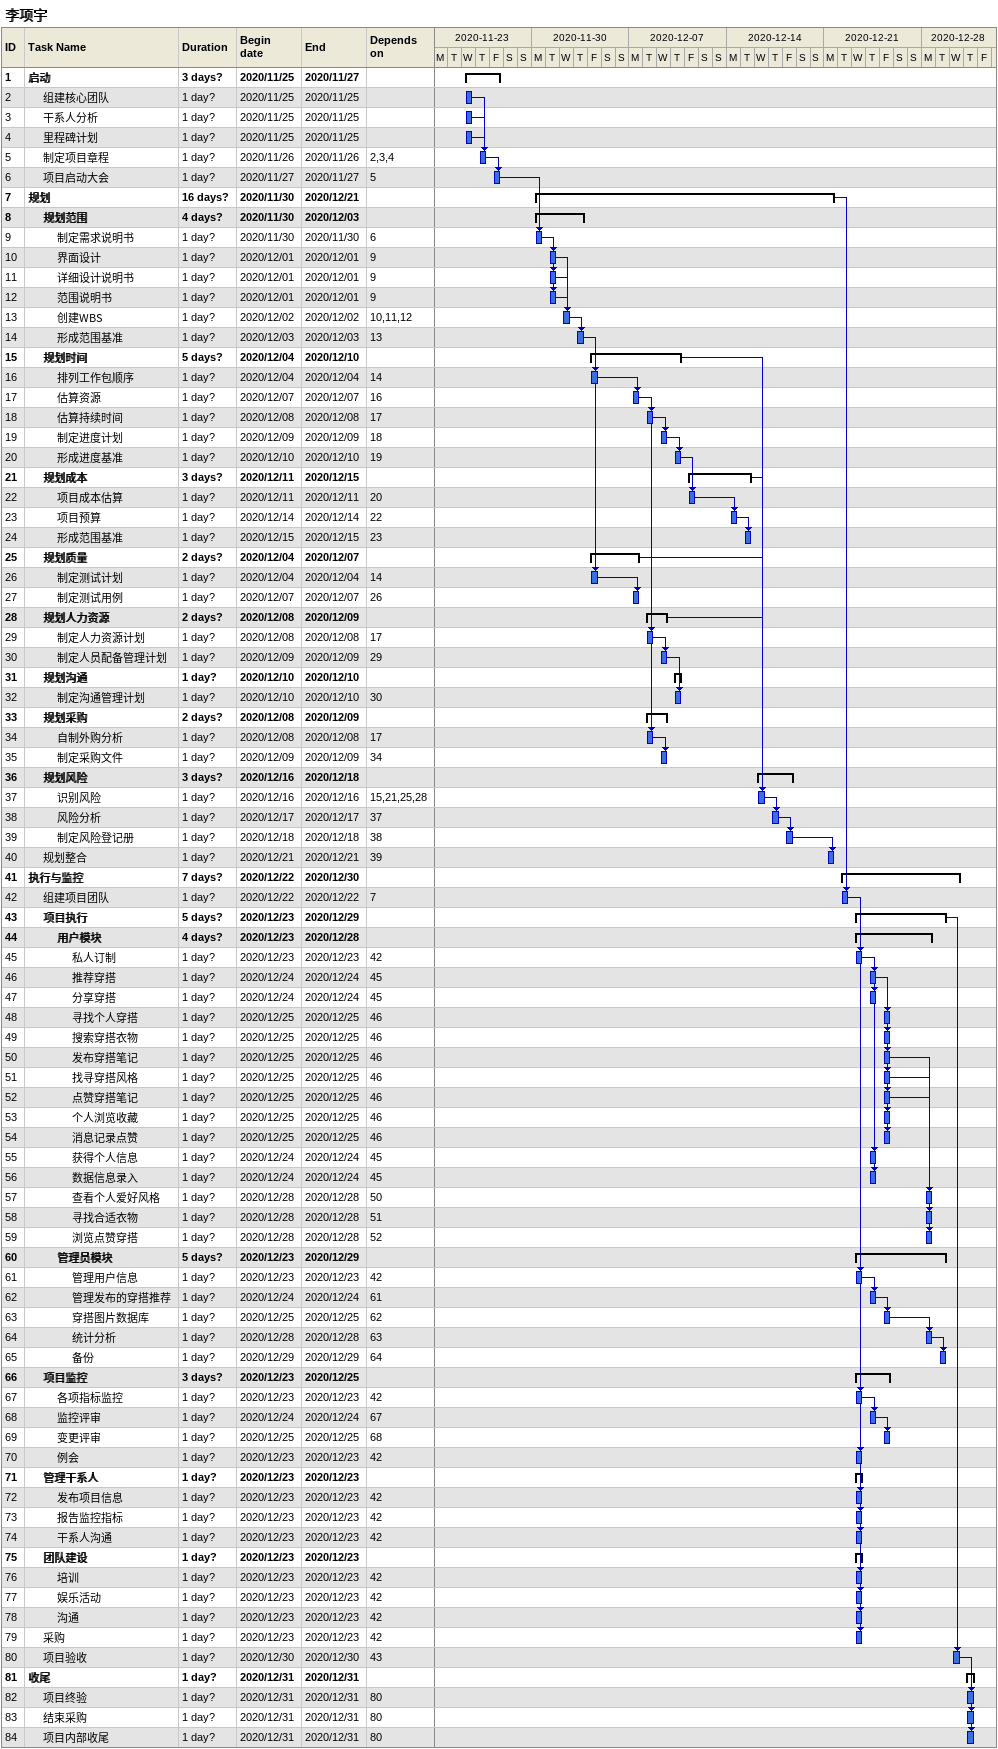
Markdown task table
李项宇

| ID | Level | Task | Duration | Start | Finish | Predecessors |
|---|---|---|---|---|---|---|
| 1 | 1 | **启动** | 3d? | 2020-11-25 | 2020-11-27 |  |
| 2 | 2 | 组建核心团队 | 1d? | 2020-11-25 | 2020-11-25 |  |
| 3 | 2 | 干系人分析 | 1d? | 2020-11-25 | 2020-11-25 |  |
| 4 | 2 | 里程碑计划 | 1d? | 2020-11-25 | 2020-11-25 |  |
| 5 | 2 | 制定项目章程 | 1d? | 2020-11-26 | 2020-11-26 | 2, 3, 4 |
| 6 | 2 | 项目启动大会 | 1d? | 2020-11-27 | 2020-11-27 | 5 |
| 7 | 1 | **规划** | 16d? | 2020-11-30 | 2020-12-21 |  |
| 8 | 2 | **规划范围** | 4d? | 2020-11-30 | 2020-12-03 |  |
| 9 | 3 | 制定需求说明书 | 1d? | 2020-11-30 | 2020-11-30 | 6 |
| 10 | 3 | 界面设计 | 1d? | 2020-12-01 | 2020-12-01 | 9 |
| 11 | 3 | 详细设计说明书 | 1d? | 2020-12-01 | 2020-12-01 | 9 |
| 12 | 3 | 范围说明书 | 1d? | 2020-12-01 | 2020-12-01 | 9 |
| 13 | 3 | 创建WBS | 1d? | 2020-12-02 | 2020-12-02 | 10, 11, 12 |
| 14 | 3 | 形成范围基准 | 1d? | 2020-12-03 | 2020-12-03 | 13 |
| 15 | 2 | **规划时间** | 5d? | 2020-12-04 | 2020-12-10 |  |
| 16 | 3 | 排列工作包顺序 | 1d? | 2020-12-04 | 2020-12-04 | 14 |
| 17 | 3 | 估算资源 | 1d? | 2020-12-07 | 2020-12-07 | 16 |
| 18 | 3 | 估算持续时间 | 1d? | 2020-12-08 | 2020-12-08 | 17 |
| 19 | 3 | 制定进度计划 | 1d? | 2020-12-09 | 2020-12-09 | 18 |
| 20 | 3 | 形成进度基准 | 1d? | 2020-12-10 | 2020-12-10 | 19 |
| 21 | 2 | **规划成本** | 3d? | 2020-12-11 | 2020-12-15 |  |
| 22 | 3 | 项目成本估算 | 1d? | 2020-12-11 | 2020-12-11 | 20 |
| 23 | 3 | 项目预算 | 1d? | 2020-12-14 | 2020-12-14 | 22 |
| 24 | 3 | 形成范围基准 | 1d? | 2020-12-15 | 2020-12-15 | 23 |
| 25 | 2 | **规划质量** | 2d? | 2020-12-04 | 2020-12-07 |  |
| 26 | 3 | 制定测试计划 | 1d? | 2020-12-04 | 2020-12-04 | 14 |
| 27 | 3 | 制定测试用例 | 1d? | 2020-12-07 | 2020-12-07 | 26 |
| 28 | 2 | **规划人力资源** | 2d? | 2020-12-08 | 2020-12-09 |  |
| 29 | 3 | 制定人力资源计划 | 1d? | 2020-12-08 | 2020-12-08 | 17 |
| 30 | 3 | 制定人员配备管理计划 | 1d? | 2020-12-09 | 2020-12-09 | 29 |
| 31 | 2 | **规划沟通** | 1d? | 2020-12-10 | 2020-12-10 |  |
| 32 | 3 | 制定沟通管理计划 | 1d? | 2020-12-10 | 2020-12-10 | 30 |
| 33 | 2 | **规划采购** | 2d? | 2020-12-08 | 2020-12-09 |  |
| 34 | 3 | 自制外购分析 | 1d? | 2020-12-08 | 2020-12-08 | 17 |
| 35 | 3 | 制定采购文件 | 1d? | 2020-12-09 | 2020-12-09 | 34 |
| 36 | 2 | **规划风险** | 3d? | 2020-12-16 | 2020-12-18 |  |
| 37 | 3 | 识别风险 | 1d? | 2020-12-16 | 2020-12-16 | 15, 21, 25, 28 |
| 38 | 3 | 风险分析 | 1d? | 2020-12-17 | 2020-12-17 | 37 |
| 39 | 3 | 制定风险登记册 | 1d? | 2020-12-18 | 2020-12-18 | 38 |
| 40 | 2 | 规划整合 | 1d? | 2020-12-21 | 2020-12-21 | 39 |
| 41 | 1 | **执行与监控** | 7d? | 2020-12-22 | 2020-12-30 |  |
| 42 | 2 | 组建项目团队 | 1d? | 2020-12-22 | 2020-12-22 | 7 |
| 43 | 2 | **项目执行** | 5d? | 2020-12-23 | 2020-12-29 |  |
| 44 | 3 | **用户模块** | 4d? | 2020-12-23 | 2020-12-28 |  |
| 45 | 4 | 私人订制 | 1d? | 2020-12-23 | 2020-12-23 | 42 |
| 46 | 4 | 推荐穿搭 | 1d? | 2020-12-24 | 2020-12-24 | 45 |
| 47 | 4 | 分享穿搭 | 1d? | 2020-12-24 | 2020-12-24 | 45 |
| 48 | 4 | 寻找个人穿搭 | 1d? | 2020-12-25 | 2020-12-25 | 46 |
| 49 | 4 | 搜索穿搭衣物 | 1d? | 2020-12-25 | 2020-12-25 | 46 |
| 50 | 4 | 发布穿搭笔记 | 1d? | 2020-12-25 | 2020-12-25 | 46 |
| 51 | 4 | 找寻穿搭风格 | 1d? | 2020-12-25 | 2020-12-25 | 46 |
| 52 | 4 | 点赞穿搭笔记 | 1d? | 2020-12-25 | 2020-12-25 | 46 |
| 53 | 4 | 个人浏览收藏 | 1d? | 2020-12-25 | 2020-12-25 | 46 |
| 54 | 4 | 消息记录点赞 | 1d? | 2020-12-25 | 2020-12-25 | 46 |
| 55 | 4 | 获得个人信息 | 1d? | 2020-12-24 | 2020-12-24 | 45 |
| 56 | 4 | 数据信息录入 | 1d? | 2020-12-24 | 2020-12-24 | 45 |
| 57 | 4 | 查看个人爱好风格 | 1d? | 2020-12-28 | 2020-12-28 | 50 |
| 58 | 4 | 寻找合适衣物 | 1d? | 2020-12-28 | 2020-12-28 | 51 |
| 59 | 4 | 浏览点赞穿搭 | 1d? | 2020-12-28 | 2020-12-28 | 52 |
| 60 | 3 | **管理员模块** | 5d? | 2020-12-23 | 2020-12-29 |  |
| 61 | 4 | 管理用户信息 | 1d? | 2020-12-23 | 2020-12-23 | 42 |
| 62 | 4 | 管理发布的穿搭推荐 | 1d? | 2020-12-24 | 2020-12-24 | 61 |
| 63 | 4 | 穿搭图片数据库 | 1d? | 2020-12-25 | 2020-12-25 | 62 |
| 64 | 4 | 统计分析 | 1d? | 2020-12-28 | 2020-12-28 | 63 |
| 65 | 4 | 备份 | 1d? | 2020-12-29 | 2020-12-29 | 64 |
| 66 | 2 | **项目监控** | 3d? | 2020-12-23 | 2020-12-25 |  |
| 67 | 3 | 各项指标监控 | 1d? | 2020-12-23 | 2020-12-23 | 42 |
| 68 | 3 | 监控评审 | 1d? | 2020-12-24 | 2020-12-24 | 67 |
| 69 | 3 | 变更评审 | 1d? | 2020-12-25 | 2020-12-25 | 68 |
| 70 | 3 | 例会 | 1d? | 2020-12-23 | 2020-12-23 | 42 |
| 71 | 2 | **管理干系人** | 1d? | 2020-12-23 | 2020-12-23 |  |
| 72 | 3 | 发布项目信息 | 1d? | 2020-12-23 | 2020-12-23 | 42 |
| 73 | 3 | 报告监控指标 | 1d? | 2020-12-23 | 2020-12-23 | 42 |
| 74 | 3 | 干系人沟通 | 1d? | 2020-12-23 | 2020-12-23 | 42 |
| 75 | 2 | **团队建设** | 1d? | 2020-12-23 | 2020-12-23 |  |
| 76 | 3 | 培训 | 1d? | 2020-12-23 | 2020-12-23 | 42 |
| 77 | 3 | 娱乐活动 | 1d? | 2020-12-23 | 2020-12-23 | 42 |
| 78 | 3 | 沟通 | 1d? | 2020-12-23 | 2020-12-23 | 42 |
| 79 | 2 | 采购 | 1d? | 2020-12-23 | 2020-12-23 | 42 |
| 80 | 2 | 项目验收 | 1d? | 2020-12-30 | 2020-12-30 | 43 |
| 81 | 1 | **收尾** | 1d? | 2020-12-31 | 2020-12-31 |  |
| 82 | 2 | 项目终验 | 1d? | 2020-12-31 | 2020-12-31 | 80 |
| 83 | 2 | 结束采购 | 1d? | 2020-12-31 | 2020-12-31 | 80 |
| 84 | 2 | 项目内部收尾 | 1d? | 2020-12-31 | 2020-12-31 | 80 |
